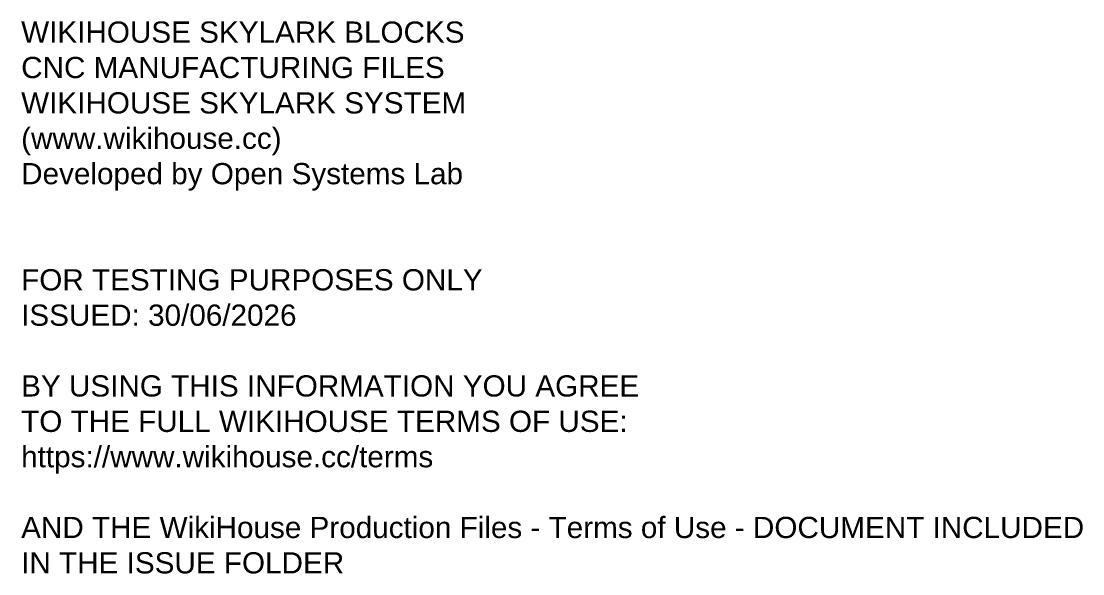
# Model space of a CAD drawing. Extents: x 0 to 12557, y 0 to 18214.
# Drawn here: x 59 to 12557, y 11706 to 18214 of the extents above; entities that cross this region are included whole.
import ezdxf

# ---------------------------------------------------------------- set-up
doc = ezdxf.new("R2010")
doc.units = 0
doc.layers.add('DONOTCUT', color=7, linetype='CONTINUOUS')
doc.styles.add('SLF-RHN_ARCHITECT', font='arial.ttf')

msp = doc.modelspace()

# ---------------------------------------------------------------- texts
at = {"layer": 'DONOTCUT', "insert": (58, 18211, 0), "char_height": 250, "width": 25383.15, "attachment_point": 1, "style": 'SLF-RHN_ARCHITECT'}
msp.add_mtext('{\\fArial;WIKIHOUSE SKYLARK BLOCKS}\\P{\\fArial;CNC MANUFACTURING FILES}\\P{\\fArial;WIKIHOUSE SKYLARK SYSTEM}\\P{\\fArial;(www.wikihouse.cc)}\\P{\\fArial;Developed by Open Systems Lab}\\P\\P\\P{\\fArial;FOR TESTING PURPOSES ONLY}\\P{\\fArial;ISSUED: 30/06/2026}\\P\\P{\\fArial;BY USING THIS INFORMATION YOU AGREE}\\P{\\fArial;TO THE FULL WIKIHOUSE TERMS OF USE:}\\P{\\fArial;https://www.wikihouse.cc/terms}\\P\\P{\\fArial;AND THE WikiHouse Production Files - Terms of Use - DOCUMENT INCLUDED}\\P{\\fArial;IN THE ISSUE FOLDER}', dxfattribs=at)

doc.saveas('drawing.dxf')
